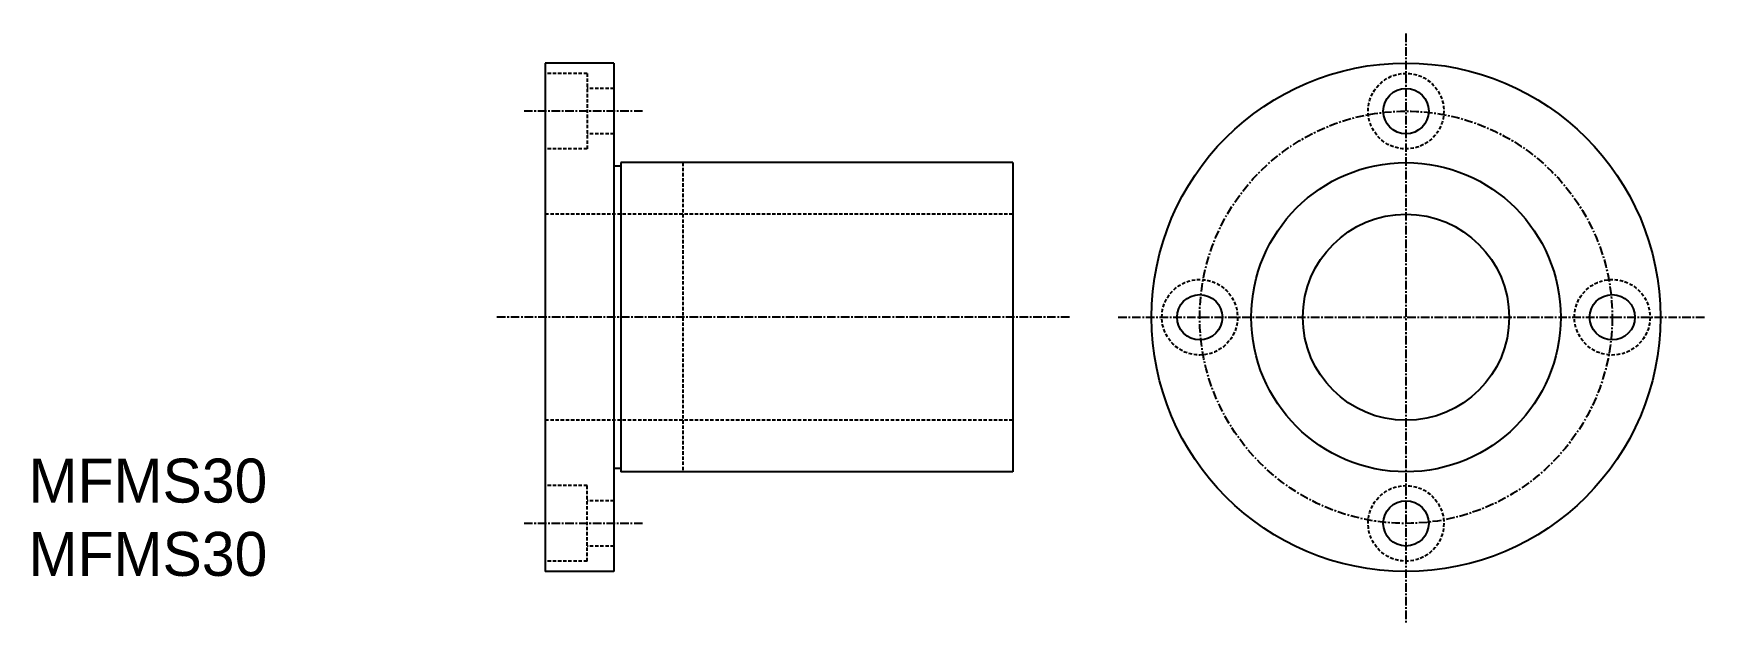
# Model space of a CAD drawing. Extents: x 11 to 254, y 3 to 89.
import ezdxf

# ---------------------------------------------------------------- set-up
doc = ezdxf.new("R2010")
doc.units = 0
doc.linetypes.add('CENTER', pattern=[2, 1.25, -0.25, 0.25, -0.25])
doc.linetypes.add('DASHED', pattern=[0.75, 0.5, -0.25])
doc.layers.get('0').update_dxf_attribs({"linetype": 'CONTINUOUS'})
doc.layers.add('CENTER', color=1, linetype='CENTER')

msp = doc.modelspace()

# ---------------------------------------------------------------- linework, layer by layer
at = {"color": 7, "linetype": 'CONTINUOUS'}
for p, q in [((85.13, 84.64), (85.13, 10.64)), ((95.13, 84.64), (85.13, 84.64)), ((95.13, 84.64), (95.13, 10.64)), ((96.13, 69.64), (95.13, 69.64)), ((96.13, 70.14), (96.13, 25.14)), ((153.13, 70.14), (96.13, 70.14)), ((153.13, 70.14), (153.13, 25.14)), ((96.13, 25.64), (95.13, 25.64)), ((95.13, 25.14), (95.13, 25.14)), ((153.13, 25.14), (96.13, 25.14)), ((95.13, 10.64), (85.13, 10.64))]:
    msp.add_line(p, q, dxfattribs=at)
at = {"color": 3, "linetype": 'DASHED'}
for p, q in [((91.23, 83.14), (85.13, 83.14)), ((91.23, 83.14), (91.23, 72.14)), ((95.13, 80.94), (91.23, 80.94)), ((95.13, 74.34), (91.23, 74.34)), ((91.23, 72.14), (85.13, 72.14)), ((105.13, 70.14), (105.13, 25.14)), ((153.13, 62.64), (85.13, 62.64)), ((153.13, 32.64), (85.13, 32.64)), ((91.23, 23.14), (85.13, 23.14)), ((91.23, 12.14), (91.23, 23.14)), ((95.13, 20.94), (91.23, 20.94)), ((95.13, 14.34), (91.23, 14.34)), ((91.23, 12.14), (85.13, 12.14))]:
    msp.add_line(p, q, dxfattribs=at)
at = {"color": 7, "linetype": 'CONTINUOUS'}
for centre, radius in [((210.32, 47.64), 37), ((210.32, 77.64), 3.3), ((210.32, 47.64), 22.5), ((210.32, 47.64), 15), ((180.32, 47.64), 3.3), ((240.32, 47.64), 3.3), ((210.32, 17.64), 3.3)]:
    msp.add_circle(centre, radius, dxfattribs=at)
at = {"color": 3, "linetype": 'DASHED'}
for centre in [(210.32, 77.64), (180.32, 47.64), (240.32, 47.64), (210.32, 17.64)]:
    msp.add_circle(centre, 5.5, dxfattribs=at)
at = {"layer": 'CENTER', "color": 1, "linetype": 'CENTER'}
for p, q in [((210.32, 88.95), (210.32, 3.2)), ((99.3, 77.64), (81.89, 77.64)), ((161.37, 47.64), (77.97, 47.64)), ((168.48, 47.64), (253.75, 47.64)), ((99.3, 17.64), (81.89, 17.64))]:
    msp.add_line(p, q, dxfattribs=at)
msp.add_circle((210.32, 47.64), 30, dxfattribs=at)

# ---------------------------------------------------------------- texts
at = {"color": 7, "linetype": 'CONTINUOUS'}
for p in [(10, 20.67), (10, 10)]:
    msp.add_text('MFMS30', height=6.4, dxfattribs=at).set_placement(p)

doc.saveas('drawing.dxf')
